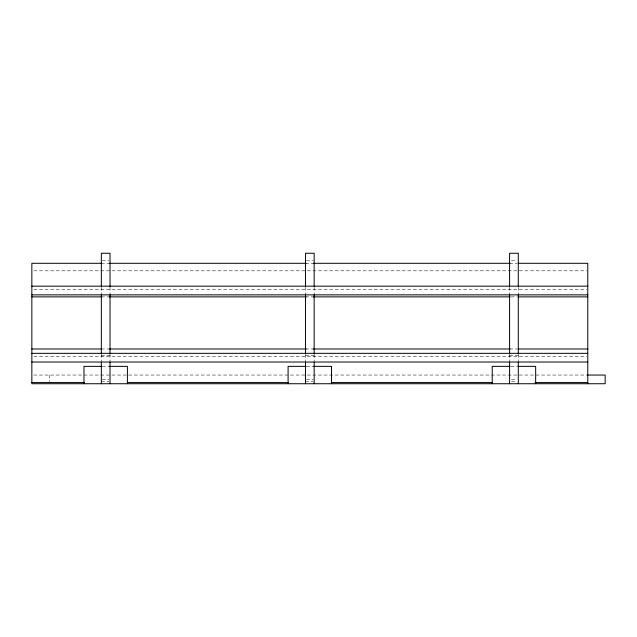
<?xml version="1.0" encoding="UTF-8"?>
<svg xmlns="http://www.w3.org/2000/svg" width="637" height="637" viewBox="0 0 637 637"><rect width="100%" height="100%" fill="white"/><g stroke="black" fill="none" stroke-linecap="round" stroke-linejoin="round"><path stroke-width="0.48" stroke-dasharray="3.19 2.39" d="M102.302 260.788L109.062 260.788M306.437 260.788L313.189 260.788M511.527 260.788L516.352 260.788M101.339 263.296L109.421 263.296M305.473 263.296L313.293 263.296M509.6 263.296L517.164 263.296M33.841 270.813L586.781 270.813M33.841 289.349L586.781 289.349M101.339 296.874L109.421 296.874M305.473 296.874L313.293 296.874M511.2 296.874L517.164 296.874M101.339 348.988L109.421 348.988M305.473 348.988L313.293 348.988M509.6 348.988L517.164 348.988M101.339 355.51L110.026 355.51M305.473 355.51L314.16 355.51M509.6 355.51L518.287 355.51M33.841 356.513L586.781 356.513M102.302 366.363L109.062 366.363M306.437 366.363L313.189 366.363M510.985 366.363L516.902 366.363M33.777 375.05L586.788 375.05M102.302 379.397L109.062 379.397M306.437 379.397L313.189 379.397M511.527 379.397L516.352 379.397M101.339 381.563L109.062 381.563M305.473 381.563L313.189 381.563M511.527 381.563L516.352 381.563M518.287 287.136L518.287 295.934M518.287 354.299L518.287 361.06M509.6 287.136L509.6 294.055M509.6 354.299L509.6 361.06M314.16 287.136L314.16 295.934M314.16 354.299L314.16 361.06M305.473 287.136L305.473 294.055M305.473 354.299L305.473 361.06M110.026 287.136L110.026 295.934M110.026 354.299L110.026 361.06M101.339 287.136L101.339 294.055M101.339 354.299L101.339 361.06M49.224 375.05L49.224 381.81"/><path stroke-width="0.96" d="M101.466 263.296L31.85 263.296L31.85 383.737L605.15 383.737L605.15 375.05L587.776 375.05M109.421 263.296L306.333 263.296M313.293 263.296L510.205 263.296M518.16 263.296L587.776 263.296L587.776 383.737M31.85 286.172L587.776 286.172M31.85 294.859L587.776 294.859M31.85 296.874L101.466 296.874M109.421 296.874L306.333 296.874M313.293 296.874L510.205 296.874M518.16 296.874L587.776 296.874M31.85 348.988L101.466 348.988M109.421 348.988L306.333 348.988M313.293 348.988L510.205 348.988M518.16 348.988L587.776 348.988M31.85 353.336L587.776 353.336M31.85 362.023L587.776 362.023M101.737 366.363L83.965 366.363L83.965 383.737M109.636 366.363L127.4 366.363L127.4 383.737M305.864 366.363L288.099 366.363L288.099 383.737M313.762 366.363L331.527 366.363L331.527 383.737M509.998 366.363L492.226 366.363L492.226 383.737M517.889 366.363L535.661 366.363L535.661 383.737M31.85 382.574L84.562 382.574M127.32 382.574L288.434 382.574M331.192 382.574L492.305 382.574M535.072 382.574L587.776 382.574M518.287 286.459L518.287 253.263L509.6 253.263L509.6 286.459M518.287 294.859L518.287 353.646M518.287 362.023L518.287 383.737M509.6 294.859L509.6 353.646M509.6 362.023L509.6 383.737M314.16 286.459L314.16 253.263L305.473 253.263L305.473 286.459M314.16 294.859L314.16 353.646M314.16 362.023L314.16 383.737M305.473 294.859L305.473 353.646M305.473 362.023L305.473 383.737M110.026 286.459L110.026 253.263L101.339 253.263L101.339 286.459M110.026 294.859L110.026 353.646M110.026 362.023L110.026 383.737M101.339 294.859L101.339 353.646M101.339 362.023L101.339 383.737"/></g></svg>
